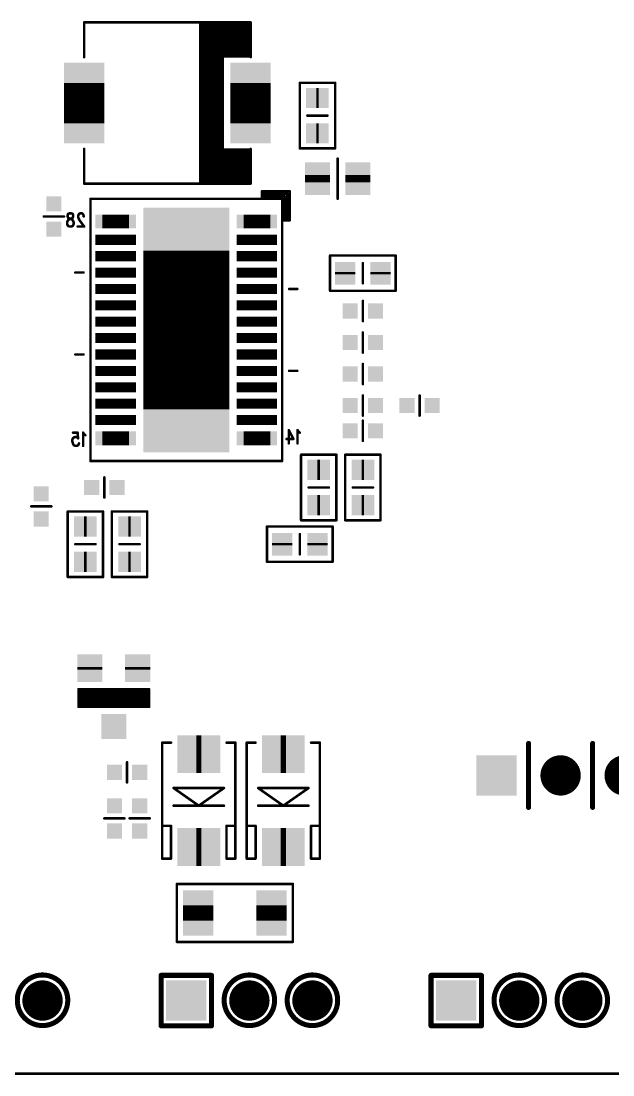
# Model space of a CAD drawing. Extents: x 100 to 205, y 100 to 175.
# Drawn here: x 131.95 to 155.41, y 99.95 to 141.75 of the extents above; entities that cross this region are included whole.
import ezdxf

# ---------------------------------------------------------------- set-up
doc = ezdxf.new("R2010")
doc.units = 0
doc.layers.get('0').update_dxf_attribs({"linetype": 'CONTINUOUS'})
doc.layers.add('MASK-BOTTOM_PHO', color=5, linetype='CONTINUOUS')
doc.layers.add('SILK-BOTTOM_PHO', color=14, linetype='CONTINUOUS')

# ---------------------------------------------------------------- blocks, each defined once
blk = doc.blocks.new('SQUARE_33')
blk.add_solid([(0.499998, 0.499998), (0.499998, -0.499998), (-0.499998, 0.499998), (-0.499998, -0.499998)])
blk = doc.blocks.new('SQUARE_170')
blk.add_solid([(0.799972, 0.799972), (0.799972, -0.799972), (-0.799972, 0.799972), (-0.799972, -0.799972)])
blk = doc.blocks.new('ROUND_171')
at = {"const_width": 0.799972}
blk.add_lwpolyline([(-0.399986, 0, 1), (0.399986, 0, 1)], format="xyb", close=True, dxfattribs=at)
blk = doc.blocks.new('SQUARE_191')
blk.add_solid([(0.299974, 0.299974), (0.299974, -0.299974), (-0.299974, 0.299974), (-0.299974, -0.299974)])
blk = doc.blocks.new('SQUARE_48')
blk.add_solid([(0.599948, 0.599948), (0.599948, -0.599948), (-0.599948, 0.599948), (-0.599948, -0.599948)])
blk = doc.blocks.new('SQUARE_173')
blk.add_solid([(0.200024, 0.200024), (0.200024, -0.200024), (-0.200024, 0.200024), (-0.200024, -0.200024)])
blk = doc.blocks.new('SQUARE_176')
blk.add_solid([(0.750062, 0.750062), (0.750062, -0.750062), (-0.750062, 0.750062), (-0.750062, -0.750062)])
blk = doc.blocks.new('SQUARE_188')
blk.add_solid([(0.40005, 0.40005), (0.40005, -0.40005), (-0.40005, 0.40005), (-0.40005, -0.40005)])
blk = doc.blocks.new('SQUARE_221')
blk.add_solid([(0.274954, 0.274954), (0.274954, -0.274954), (-0.274954, 0.274954), (-0.274954, -0.274954)])
blk = doc.blocks.new('SQUARE_222')
blk.add_solid([(1.700022, 1.700022), (1.700022, -1.700022), (-1.700022, 1.700022), (-1.700022, -1.700022)])
blk = doc.blocks.new('ROUND_1')
at = {"const_width": 0.050038}
blk.add_lwpolyline([(-0.025018, 0, 1), (0.025018, 0, 1)], format="xyb", close=True, dxfattribs=at)
blk = doc.blocks.new('ROUND_6')
at = {"const_width": 0.099948}
blk.add_lwpolyline([(-0.049974, 0, 1), (0.049974, 0, 1)], format="xyb", close=True, dxfattribs=at)

msp = doc.modelspace()

# ---------------------------------------------------------------- linework, layer by layer
at = {"layer": 'MASK-BOTTOM_PHO'}
for points, const_width in [([(134.450074, 139.29995), (134.450074, 137.700004)], 1.599944), ([(141.05001, 139.29995), (141.05001, 137.700004)], 1.599944), ([(143.650208, 138.700002), (143.749776, 138.700002)], 0.8001), ([(143.650208, 137.299954), (143.749776, 137.299954)], 0.8001), ([(143.699992, 135.64997), (143.699992, 135.349996)], 0.999996), ([(145.299938, 135.64997), (145.299938, 135.349996)], 0.999996), ([(138.500104, 126.350014), (138.500104, 132.649976)], 3.400044), ([(135.17499, 133.800088), (136.225026, 133.800088)], 0.549908), ([(140.774928, 133.800088), (141.824964, 133.800088)], 0.549908), ([(135.10006, 133.074918), (136.299956, 133.074918)], 0.400048), ([(140.699998, 133.074918), (141.899894, 133.074918)], 0.400048), ([(135.10006, 132.424932), (136.299956, 132.424932)], 0.400048), ([(140.699998, 132.424932), (141.899894, 132.424932)], 0.400048), ([(144.800066, 131.799838), (144.800066, 131.700016)], 0.8001), ([(146.200114, 131.799838), (146.200114, 131.700016)], 0.8001), ([(135.10006, 131.774946), (136.299956, 131.774946)], 0.400048), ([(140.699998, 131.774946), (141.899894, 131.774946)], 0.400048), ([(135.10006, 131.12496), (136.299956, 131.12496)], 0.400048), ([(140.699998, 131.12496), (141.899894, 131.12496)], 0.400048), ([(135.10006, 130.474974), (136.299956, 130.474974)], 0.400048), ([(140.699998, 130.474974), (141.899894, 130.474974)], 0.400048), ([(135.10006, 129.824988), (136.299956, 129.824988)], 0.400048), ([(140.699998, 129.824988), (141.899894, 129.824988)], 0.400048), ([(135.10006, 129.175002), (136.299956, 129.175002)], 0.400048), ([(140.699998, 129.175002), (141.899894, 129.175002)], 0.400048), ([(135.10006, 128.525016), (136.299956, 128.525016)], 0.400048), ([(140.699998, 128.525016), (141.899894, 128.525016)], 0.400048), ([(135.10006, 127.87503), (136.299956, 127.87503)], 0.400048), ([(140.699998, 127.87503), (141.899894, 127.87503)], 0.400048), ([(135.10006, 127.225044), (136.299956, 127.225044)], 0.400048), ([(140.699998, 127.225044), (141.899894, 127.225044)], 0.400048), ([(135.10006, 126.575058), (136.299956, 126.575058)], 0.400048), ([(140.699998, 126.575058), (141.899894, 126.575058)], 0.400048), ([(135.10006, 125.925072), (136.299956, 125.925072)], 0.400048), ([(140.699998, 125.925072), (141.899894, 125.925072)], 0.400048), ([(135.17499, 125.199902), (136.225026, 125.199902)], 0.549908), ([(140.774928, 125.199902), (141.824964, 125.199902)], 0.549908), ([(143.699992, 123.949968), (143.799814, 123.949968)], 0.8001), ([(145.450052, 123.949968), (145.549874, 123.949968)], 0.8001), ([(143.699992, 122.54992), (143.799814, 122.54992)], 0.8001), ([(145.450052, 122.54992), (145.549874, 122.54992)], 0.8001), ([(134.549896, 121.700036), (134.450074, 121.700036)], 0.8001), ([(136.299956, 121.700036), (136.200134, 121.700036)], 0.8001), ([(142.299944, 121.049796), (142.299944, 120.949974)], 0.8001), ([(143.699992, 121.049796), (143.699992, 120.949974)], 0.8001), ([(134.549896, 120.299988), (134.450074, 120.299988)], 0.8001), ([(136.299956, 120.299988), (136.200134, 120.299988)], 0.8001), ([(134.675118, 116.029994), (134.675118, 116.13007)], 0.999996), ([(136.575038, 116.029994), (136.575038, 116.13007)], 0.999996), ([(139.093956, 112.66932), (138.894058, 112.66932)], 1.500124), ([(142.445994, 112.66932), (142.246096, 112.66932)], 1.500124), ([(139.093956, 108.989114), (138.894058, 108.989114)], 1.500124), ([(142.445994, 108.989114), (142.246096, 108.989114)], 1.500124), ([(138.975084, 106.67492), (138.975084, 106.074972)], 1.199896), ([(141.875002, 106.67492), (141.875002, 106.074972)], 1.199896), ([(203.000102, 100.000054), (102.00005, 100.000054)], 0.100076)]:
    msp.add_lwpolyline(points, dxfattribs=dict(at, const_width=const_width))
at = {"layer": 'SILK-BOTTOM_PHO'}
for points, const_width in [([(141.05001, 141.699996), (134.450074, 141.699996)], 0.100076), ([(134.450074, 141.699996), (134.450074, 140.320014)], 0.100076), ([(141.05001, 140.320014), (141.05001, 141.699996)], 0.100076), ([(139.050014, 135.349996), (139.050014, 141.649958)], 0.100076), ([(139.050014, 141.649958), (140.999972, 141.649958)], 0.100076), ([(139.050014, 141.649704), (140.999972, 141.649704)], 0.100076), ([(139.050014, 141.559788), (140.999972, 141.559788)], 0.100076), ([(139.050014, 141.469618), (140.999972, 141.469618)], 0.100076), ([(139.050014, 141.379702), (140.999972, 141.379702)], 0.100076), ([(139.050014, 141.289786), (140.999972, 141.289786)], 0.100076), ([(140.999972, 141.649958), (140.999972, 140.349986)], 0.100076), ([(139.050014, 141.199616), (140.999972, 141.199616)], 0.100076), ([(139.050014, 141.1097), (140.999972, 141.1097)], 0.100076), ([(139.050014, 141.019784), (140.999972, 141.019784)], 0.100076), ([(139.050014, 140.929614), (140.999972, 140.929614)], 0.100076), ([(139.050014, 140.839698), (140.999972, 140.839698)], 0.100076), ([(139.050014, 140.749782), (140.999972, 140.749782)], 0.100076), ([(139.050014, 140.659612), (140.999972, 140.659612)], 0.100076), ([(139.050014, 140.569696), (140.999972, 140.569696)], 0.100076), ([(139.050014, 140.47978), (140.999972, 140.47978)], 0.100076), ([(139.050014, 140.38961), (140.999972, 140.38961)], 0.100076), ([(139.050014, 140.299694), (139.949936, 140.299694)], 0.100076), ([(139.050014, 140.209778), (139.949936, 140.209778)], 0.100076), ([(139.050014, 140.119608), (139.949936, 140.119608)], 0.100076), ([(139.050014, 140.029692), (139.949936, 140.029692)], 0.100076), ([(140.999972, 140.349986), (139.949936, 140.349986)], 0.100076), ([(139.949936, 140.349986), (139.949936, 136.649968)], 0.100076), ([(139.050014, 139.939776), (139.949936, 139.939776)], 0.100076), ([(139.050014, 139.849606), (139.949936, 139.849606)], 0.100076), ([(139.050014, 139.75969), (139.949936, 139.75969)], 0.100076), ([(139.050014, 139.669774), (139.949936, 139.669774)], 0.100076), ([(139.050014, 139.579604), (139.949936, 139.579604)], 0.100076), ([(139.050014, 139.489688), (139.949936, 139.489688)], 0.100076), ([(139.050014, 139.399772), (139.949936, 139.399772)], 0.100076), ([(139.050014, 139.309602), (139.949936, 139.309602)], 0.100076), ([(139.050014, 139.219686), (139.949936, 139.219686)], 0.100076), ([(142.999968, 138.999976), (142.999968, 139.29995)], 0.100076), ([(142.999968, 139.29995), (144.400016, 139.29995)], 0.100076), ([(144.400016, 139.29995), (144.400016, 136.700006)], 0.100076), ([(139.050014, 139.12977), (139.949936, 139.12977)], 0.100076), ([(139.050014, 139.0396), (139.949936, 139.0396)], 0.100076), ([(139.050014, 138.949684), (139.949936, 138.949684)], 0.100076), ([(139.050014, 138.859768), (139.949936, 138.859768)], 0.100076), ([(139.050014, 138.769598), (139.949936, 138.769598)], 0.100076), ([(142.999968, 136.700006), (142.999968, 138.999976)], 0.100076), ([(139.050014, 138.679682), (139.949936, 138.679682)], 0.100076), ([(139.050014, 138.589766), (139.949936, 138.589766)], 0.100076), ([(139.050014, 138.499596), (139.949936, 138.499596)], 0.100076), ([(139.050014, 138.40968), (139.949936, 138.40968)], 0.100076), ([(139.050014, 138.319764), (139.949936, 138.319764)], 0.100076), ([(139.050014, 138.229594), (139.949936, 138.229594)], 0.100076), ([(139.050014, 138.139678), (139.949936, 138.139678)], 0.100076), ([(139.050014, 138.049762), (139.949936, 138.049762)], 0.100076), ([(139.050014, 137.959592), (139.949936, 137.959592)], 0.100076), ([(144.100042, 137.999978), (143.299942, 137.999978)], 0.100076), ([(139.050014, 137.869676), (139.949936, 137.869676)], 0.100076), ([(139.050014, 137.77976), (139.949936, 137.77976)], 0.100076), ([(139.050014, 137.68959), (139.949936, 137.68959)], 0.100076), ([(139.050014, 137.599674), (139.949936, 137.599674)], 0.100076), ([(139.050014, 137.509758), (139.949936, 137.509758)], 0.100076), ([(139.050014, 137.419588), (139.949936, 137.419588)], 0.100076), ([(139.050014, 137.329672), (139.949936, 137.329672)], 0.100076), ([(139.050014, 137.239756), (139.949936, 137.239756)], 0.100076), ([(139.050014, 137.149586), (139.949936, 137.149586)], 0.100076), ([(139.050014, 137.05967), (139.949936, 137.05967)], 0.100076), ([(134.450074, 136.67994), (134.450074, 135.299958)], 0.100076), ([(139.050014, 136.969754), (139.949936, 136.969754)], 0.100076), ([(139.050014, 136.879584), (139.949936, 136.879584)], 0.100076), ([(139.050014, 136.789668), (139.949936, 136.789668)], 0.100076), ([(139.050014, 136.699752), (139.949936, 136.699752)], 0.100076), ([(139.949936, 136.649968), (140.999972, 136.649968)], 0.100076), ([(140.999972, 136.649968), (140.999972, 135.349996)], 0.100076), ([(141.05001, 135.299958), (141.05001, 136.67994)], 0.100076), ([(144.400016, 136.700006), (142.999968, 136.700006)], 0.100076), ([(139.050014, 136.609582), (140.999972, 136.609582)], 0.100076), ([(139.050014, 136.519666), (140.999972, 136.519666)], 0.100076), ([(139.050014, 136.42975), (140.999972, 136.42975)], 0.100076), ([(139.050014, 136.33958), (140.999972, 136.33958)], 0.100076), ([(139.050014, 136.249664), (140.999972, 136.249664)], 0.100076), ([(144.500092, 134.70001), (144.500092, 136.299956)], 0.100076), ([(139.050014, 136.159748), (140.999972, 136.159748)], 0.100076), ([(139.050014, 136.069578), (140.999972, 136.069578)], 0.100076), ([(139.050014, 135.979662), (140.999972, 135.979662)], 0.100076), ([(139.050014, 135.889746), (140.999972, 135.889746)], 0.100076), ([(139.050014, 135.799576), (140.999972, 135.799576)], 0.100076), ([(139.050014, 135.70966), (140.999972, 135.70966)], 0.100076), ([(139.050014, 135.619744), (140.999972, 135.619744)], 0.100076), ([(139.050014, 135.529574), (140.999972, 135.529574)], 0.100076), ([(139.050014, 135.439658), (140.999972, 135.439658)], 0.100076), ([(134.450074, 135.299958), (141.05001, 135.299958)], 0.100076), ([(140.999972, 135.349996), (139.050014, 135.349996)], 0.100076), ([(142.599918, 134.999984), (141.500098, 134.999984)], 0.100076), ([(141.500098, 134.999984), (141.500098, 134.750048)], 0.100076), ([(142.599918, 133.850126), (142.599918, 134.999984)], 0.100076), ([(142.299944, 134.70001), (134.70001, 134.70001)], 0.100076), ([(134.70001, 134.70001), (134.70001, 124.29998)], 0.100076), ([(141.500098, 134.70001), (141.500098, 134.899908)], 0.100076), ([(141.500098, 134.899908), (142.500096, 134.899908)], 0.100076), ([(142.40002, 134.800086), (141.500098, 134.800086)], 0.100076), ([(141.500098, 134.800086), (141.500098, 134.70001)], 0.100076), ([(142.299944, 124.29998), (142.299944, 134.70001)], 0.100076), ([(142.40002, 133.850126), (142.40002, 134.800086)], 0.100076), ([(142.500096, 134.899908), (142.500096, 133.850126)], 0.100076), ([(133.649974, 133.999986), (132.850128, 133.999986)], 0.100076), ([(133.795516, 133.82498), (133.777228, 133.774942)], 0.100076), ([(133.777228, 133.774942), (133.777228, 133.700012)], 0.100076), ([(133.795516, 134.050024), (133.81355, 134.100062)], 0.100076), ([(133.795516, 133.999986), (133.795516, 134.050024)], 0.100076), ([(133.81355, 133.949948), (133.795516, 133.999986)], 0.100076), ([(133.831838, 133.875018), (133.795516, 133.82498)], 0.100076), ([(133.81355, 134.100062), (133.86816, 134.124954)], 0.100076), ([(133.850126, 133.925056), (133.81355, 133.949948)], 0.100076), ([(133.886448, 133.89991), (133.831838, 133.875018)], 0.100076), ([(133.92277, 133.89991), (133.850126, 133.925056)], 0.100076), ([(133.86816, 134.124954), (133.940804, 134.124954)], 0.100076), ([(133.959092, 133.925056), (133.886448, 133.89991)], 0.100076), ([(133.97738, 133.875018), (133.92277, 133.89991)], 0.100076), ([(133.940804, 134.124954), (133.995414, 134.100062)], 0.100076), ([(133.995414, 133.949948), (133.959092, 133.925056)], 0.100076), ([(134.013702, 133.82498), (133.97738, 133.875018)], 0.100076), ([(133.995414, 134.100062), (134.013702, 134.050024)], 0.100076), ([(134.013702, 133.999986), (133.995414, 133.949948)], 0.100076), ([(134.013702, 134.050024), (134.013702, 133.999986)], 0.100076), ([(134.031736, 133.774942), (134.013702, 133.82498)], 0.100076), ([(134.031736, 133.700012), (134.031736, 133.774942)], 0.100076), ([(134.231888, 134.074916), (134.2136, 134.024878)], 0.100076), ([(134.2136, 134.024878), (134.2136, 133.975094)], 0.100076), ([(134.2136, 133.975094), (134.231888, 133.925056)], 0.100076), ([(134.249922, 134.100062), (134.231888, 134.074916)], 0.100076), ([(134.231888, 133.925056), (134.26821, 133.850126)], 0.100076), ([(134.286244, 134.124954), (134.249922, 134.100062)], 0.100076), ([(134.26821, 133.850126), (134.450074, 133.599936)], 0.100076), ([(134.359142, 134.124954), (134.286244, 134.124954)], 0.100076), ([(134.395464, 134.100062), (134.359142, 134.124954)], 0.100076), ([(134.413752, 134.074916), (134.395464, 134.100062)], 0.100076), ([(134.431786, 134.024878), (134.413752, 134.074916)], 0.100076), ([(134.431786, 133.999986), (134.431786, 134.024878)], 0.100076), ([(142.299944, 133.850126), (142.40002, 133.850126)], 0.100076), ([(142.500096, 133.850126), (142.349982, 133.850126)], 0.100076), ([(142.349982, 133.850126), (142.599918, 133.850126)], 0.100076), ([(133.777228, 133.700012), (133.795516, 133.649974)], 0.100076), ([(133.795516, 133.649974), (133.81355, 133.625082)], 0.100076), ([(133.81355, 133.625082), (133.86816, 133.599936)], 0.100076), ([(133.86816, 133.599936), (133.940804, 133.599936)], 0.100076), ([(133.940804, 133.599936), (133.995414, 133.625082)], 0.100076), ([(133.995414, 133.625082), (134.013702, 133.649974)], 0.100076), ([(134.013702, 133.649974), (134.031736, 133.700012)], 0.100076), ([(134.450074, 133.599936), (134.195566, 133.599936)], 0.100076), ([(144.200118, 131.05003), (144.200118, 132.450078)], 0.100076), ([(144.200118, 132.450078), (146.500088, 132.450078)], 0.100076), ([(145.50009, 131.350004), (145.50009, 132.150104)], 0.100076), ([(146.500088, 132.450078), (146.800062, 132.450078)], 0.100076), ([(146.800062, 132.450078), (146.800062, 131.05003)], 0.100076), ([(134.100062, 131.774946), (134.424928, 131.774946)], 0.100076), ([(142.575026, 131.12496), (142.899892, 131.12496)], 0.100076), ([(146.800062, 131.05003), (144.200118, 131.05003)], 0.100076), ([(145.50009, 130.64998), (145.50009, 129.84988)], 0.100076), ([(145.50009, 128.599946), (145.50009, 129.400046)], 0.100076), ([(134.100062, 128.525016), (134.424928, 128.525016)], 0.100076), ([(142.575026, 127.87503), (142.899892, 127.87503)], 0.100076), ([(145.50009, 128.150112), (145.50009, 127.350012)], 0.100076), ([(145.50009, 126.899924), (145.50009, 126.100078)], 0.100076), ([(147.750022, 126.899924), (147.750022, 126.100078)], 0.100076), ([(145.50009, 125.899926), (145.50009, 125.10008)], 0.100076), ([(134.00913, 125.424946), (134.190994, 125.424946)], 0.100076), ([(134.190994, 125.424946), (134.209028, 125.199902)], 0.100076), ([(134.463536, 125.350016), (134.40918, 125.424946)], 0.100076), ([(134.40918, 125.424946), (134.40918, 124.899928)], 0.100076), ([(134.500112, 125.325124), (134.463536, 125.350016)], 0.100076), ([(142.563596, 125.525022), (142.74546, 125.17501)], 0.100076), ([(142.563596, 125.525022), (142.563596, 125.000004)], 0.100076), ([(142.963646, 125.450092), (142.909036, 125.525022)], 0.100076), ([(142.909036, 125.525022), (142.909036, 125.000004)], 0.100076), ([(142.999968, 125.424946), (142.963646, 125.450092)], 0.100076), ([(133.990842, 125.17501), (133.972808, 125.10008)], 0.100076), ([(133.972808, 125.10008), (133.990842, 125.050042)], 0.100076), ([(134.027164, 125.225048), (133.990842, 125.17501)], 0.100076), ([(133.990842, 125.050042), (134.00913, 124.975112)], 0.100076), ([(134.00913, 124.975112), (134.045452, 124.925074)], 0.100076), ([(134.081774, 125.24994), (134.027164, 125.225048)], 0.100076), ([(134.136384, 125.24994), (134.081774, 125.24994)], 0.100076), ([(134.190994, 125.225048), (134.136384, 125.24994)], 0.100076), ([(134.209028, 125.199902), (134.190994, 125.225048)], 0.100076), ([(134.209028, 124.925074), (134.227316, 124.949966)], 0.100076), ([(134.227316, 124.949966), (134.24535, 125.000004)], 0.100076), ([(142.74546, 125.17501), (142.472664, 125.17501)], 0.100076), ([(134.045452, 124.925074), (134.100062, 124.899928)], 0.100076), ([(134.100062, 124.899928), (134.154672, 124.899928)], 0.100076), ([(134.154672, 124.899928), (134.209028, 124.925074)], 0.100076), ([(143.050006, 124.249942), (143.050006, 124.549916)], 0.100076), ([(143.050006, 124.549916), (144.450054, 124.549916)], 0.100076), ([(144.450054, 124.549916), (144.450054, 121.949972)], 0.100076), ([(144.800066, 124.249942), (144.800066, 124.549916)], 0.100076), ([(144.800066, 124.549916), (146.200114, 124.549916)], 0.100076), ([(146.200114, 124.549916), (146.200114, 121.949972)], 0.100076), ([(134.70001, 124.29998), (142.299944, 124.29998)], 0.100076), ([(143.050006, 121.949972), (143.050006, 124.249942)], 0.100076), ([(144.800066, 121.949972), (144.800066, 124.249942)], 0.100076), ([(135.24992, 122.849894), (135.24992, 123.649994)], 0.100076), ([(144.15008, 123.249944), (143.34998, 123.249944)], 0.100076), ([(145.899886, 123.249944), (145.10004, 123.249944)], 0.100076), ([(133.150102, 122.499882), (132.350002, 122.499882)], 0.100076), ([(133.800088, 119.70004), (133.800088, 122.299984)], 0.100076), ([(133.800088, 122.299984), (135.199882, 122.299984)], 0.100076), ([(135.199882, 122.299984), (135.199882, 120.000014)], 0.100076), ([(135.549894, 119.70004), (135.549894, 122.299984)], 0.100076), ([(135.549894, 122.299984), (136.949942, 122.299984)], 0.100076), ([(136.949942, 122.299984), (136.949942, 120.000014)], 0.100076), ([(141.699996, 120.299988), (141.699996, 121.700036)], 0.100076), ([(141.699996, 121.700036), (143.999966, 121.700036)], 0.100076), ([(144.450054, 121.949972), (143.050006, 121.949972)], 0.100076), ([(143.999966, 121.700036), (144.29994, 121.700036)], 0.100076), ([(144.29994, 121.700036), (144.29994, 120.299988)], 0.100076), ([(146.200114, 121.949972), (144.800066, 121.949972)], 0.100076), ([(142.999968, 120.599962), (142.999968, 121.400062)], 0.100076), ([(134.100062, 121.000012), (134.899908, 121.000012)], 0.100076), ([(135.850122, 121.000012), (136.649968, 121.000012)], 0.100076), ([(135.199882, 120.000014), (135.199882, 119.70004)], 0.100076), ([(136.949942, 120.000014), (136.949942, 119.70004)], 0.100076), ([(144.29994, 120.299988), (141.699996, 120.299988)], 0.100076), ([(135.199882, 119.70004), (133.800088, 119.70004)], 0.100076), ([(136.949942, 119.70004), (135.549894, 119.70004)], 0.100076), ([(137.025126, 115.24996), (134.22503, 115.24996)], 0.100076), ([(134.22503, 115.24996), (134.22503, 114.549936)], 0.100076), ([(134.22503, 115.179602), (137.025126, 115.179602)], 0.100076), ([(134.22503, 115.089686), (137.025126, 115.089686)], 0.100076), ([(134.22503, 114.99977), (137.025126, 114.99977)], 0.100076), ([(134.22503, 114.9096), (137.025126, 114.9096)], 0.100076), ([(137.025126, 114.549936), (137.025126, 115.24996)], 0.100076), ([(134.22503, 114.819684), (137.025126, 114.819684)], 0.100076), ([(134.22503, 114.729768), (137.025126, 114.729768)], 0.100076), ([(134.22503, 114.639598), (137.025126, 114.639598)], 0.100076), ([(134.22503, 114.549936), (137.025126, 114.549936)], 0.100076), ([(137.544048, 108.52912), (137.544048, 113.129314)], 0.100076), ([(137.544048, 113.129314), (137.89406, 113.129314)], 0.100076), ([(140.443966, 113.129314), (140.093954, 113.129314)], 0.100076), ([(140.443966, 108.52912), (140.443966, 113.129314)], 0.100076), ([(140.896086, 108.52912), (140.896086, 113.129314)], 0.100076), ([(140.896086, 113.129314), (141.246098, 113.129314)], 0.100076), ([(143.796004, 113.129314), (143.445992, 113.129314)], 0.100076), ([(143.796004, 108.52912), (143.796004, 113.129314)], 0.100076), ([(152.068784, 113.09985), (152.068784, 110.55985)], 0.199898), ([(154.608784, 113.09985), (154.608784, 110.55985)], 0.199898), ([(136.150096, 111.549942), (136.150096, 112.350042)], 0.100076), ([(138.99388, 110.629192), (137.993882, 111.329216)], 0.100076), ([(137.993882, 111.329216), (139.993878, 111.329216)], 0.100076), ([(139.993878, 111.329216), (138.99388, 110.629192)], 0.100076), ([(142.345918, 110.629192), (141.34592, 111.329216)], 0.100076), ([(141.34592, 111.329216), (143.345916, 111.329216)], 0.100076), ([(143.345916, 111.329216), (142.345918, 110.629192)], 0.100076), ([(137.993882, 110.629192), (139.993878, 110.629192)], 0.100076), ([(141.34592, 110.629192), (143.345916, 110.629192)], 0.100076), ([(135.24992, 110.125002), (136.05002, 110.125002)], 0.100076), ([(136.249918, 110.125002), (137.050018, 110.125002)], 0.100076), ([(137.544048, 109.829092), (137.89406, 109.829092)], 0.100076), ([(137.89406, 109.829092), (137.89406, 108.52912)], 0.100076), ([(140.093954, 108.52912), (140.093954, 109.829092)], 0.100076), ([(140.093954, 109.829092), (140.443966, 109.829092)], 0.100076), ([(140.896086, 109.829092), (141.246098, 109.829092)], 0.100076), ([(141.246098, 109.829092), (141.246098, 108.52912)], 0.100076), ([(143.445992, 108.52912), (143.445992, 109.829092)], 0.100076), ([(143.445992, 109.829092), (143.796004, 109.829092)], 0.100076), ([(137.89406, 108.52912), (137.544048, 108.52912)], 0.100076), ([(140.093954, 108.52912), (140.443966, 108.52912)], 0.100076), ([(141.246098, 108.52912), (140.896086, 108.52912)], 0.100076), ([(143.445992, 108.52912), (143.796004, 108.52912)], 0.100076), ([(138.124946, 107.525058), (140.424916, 107.525058)], 0.100076), ([(138.124946, 105.225088), (138.124946, 107.525058)], 0.100076), ([(140.424916, 107.525058), (142.724886, 107.525058)], 0.100076), ([(142.724886, 107.525058), (142.724886, 105.225088)], 0.100076), ([(142.724886, 105.225088), (138.124946, 105.225088)], 0.100076), ([(137.500106, 103.000048), (137.500106, 103.89997)], 0.199898), ([(137.500106, 103.89997), (139.500102, 103.89997)], 0.199898), ([(139.500102, 103.89997), (139.500102, 101.899974)], 0.199898), ([(148.20011, 103.000048), (148.20011, 103.89997)], 0.199898), ([(148.20011, 103.89997), (150.200106, 103.89997)], 0.199898), ([(150.200106, 103.89997), (150.200106, 101.899974)], 0.199898), ([(137.500106, 101.899974), (137.500106, 103.249984)], 0.199898), ([(148.20011, 101.899974), (148.20011, 103.249984)], 0.199898), ([(139.500102, 101.899974), (137.500106, 101.899974)], 0.199898), ([(150.200106, 101.899974), (148.20011, 101.899974)], 0.199898), ([(203.000102, 100.000054), (102.00005, 100.000054)], 0.100076)]:
    msp.add_lwpolyline(points, dxfattribs=dict(at, const_width=const_width))
at = {"layer": 'SILK-BOTTOM_PHO', "const_width": 0.199898}
for points in [[(133.800088, 102.899972, 1.0140676), (131.800092, 102.899972)], [(141.99997, 102.899972, 1.0140676), (139.999974, 102.899972)], [(144.500092, 102.899972, 1.0140676), (142.500096, 102.899972)], [(152.699974, 102.899972, 1.0140676), (150.699978, 102.899972)], [(155.200096, 102.899972, 1.0140676), (153.2001, 102.899972)], [(131.800092, 102.899972, 0.9931655), (133.800088, 102.899972)], [(139.999974, 102.899972, 0.9931655), (141.99997, 102.899972)], [(142.500096, 102.899972, 0.9931655), (144.500092, 102.899972)], [(150.699978, 102.899972, 0.9931655), (152.699974, 102.899972)], [(153.2001, 102.899972, 0.9931655), (155.200096, 102.899972)]]:
    msp.add_lwpolyline(points, format="xyb", dxfattribs=at)

# ---------------------------------------------------------------- block references
at = {"layer": 'MASK-BOTTOM_PHO'}
for name, p in [('SQUARE_170', (134.450074, 139.29995)), ('SQUARE_170', (141.05001, 139.29995)), ('SQUARE_188', (143.650208, 138.700002)), ('SQUARE_188', (143.749776, 138.700002)), ('SQUARE_170', (134.450074, 137.700004)), ('SQUARE_170', (141.05001, 137.700004)), ('SQUARE_188', (143.650208, 137.299954)), ('SQUARE_188', (143.749776, 137.299954)), ('SQUARE_33', (143.699992, 135.64997)), ('SQUARE_33', (145.299938, 135.64997)), ('SQUARE_33', (143.699992, 135.349996)), ('SQUARE_33', (145.299938, 135.349996)), ('SQUARE_191', (133.249924, 134.500112)), ('SQUARE_222', (138.500104, 132.649976)), ('SQUARE_191', (133.249924, 133.500114)), ('SQUARE_221', (135.17499, 133.800088)), ('SQUARE_221', (136.225026, 133.800088)), ('SQUARE_221', (140.774928, 133.800088)), ('SQUARE_221', (141.824964, 133.800088)), ('SQUARE_173', (135.10006, 133.074918)), ('SQUARE_173', (136.299956, 133.074918)), ('SQUARE_173', (140.699998, 133.074918)), ('SQUARE_173', (141.899894, 133.074918)), ('SQUARE_173', (135.10006, 132.424932)), ('SQUARE_173', (136.299956, 132.424932)), ('SQUARE_173', (140.699998, 132.424932)), ('SQUARE_173', (141.899894, 132.424932)), ('SQUARE_188', (144.800066, 131.799838)), ('SQUARE_188', (144.800066, 131.700016)), ('SQUARE_188', (146.200114, 131.799838)), ('SQUARE_188', (146.200114, 131.700016)), ('SQUARE_173', (135.10006, 131.774946)), ('SQUARE_173', (136.299956, 131.774946)), ('SQUARE_173', (140.699998, 131.774946)), ('SQUARE_173', (141.899894, 131.774946)), ('SQUARE_173', (135.10006, 131.12496)), ('SQUARE_173', (136.299956, 131.12496)), ('SQUARE_173', (140.699998, 131.12496)), ('SQUARE_173', (141.899894, 131.12496)), ('SQUARE_173', (135.10006, 130.474974)), ('SQUARE_173', (136.299956, 130.474974)), ('SQUARE_173', (140.699998, 130.474974)), ('SQUARE_173', (141.899894, 130.474974)), ('SQUARE_191', (144.999964, 130.24993)), ('SQUARE_191', (145.999962, 130.24993)), ('SQUARE_173', (135.10006, 129.824988)), ('SQUARE_173', (136.299956, 129.824988)), ('SQUARE_173', (140.699998, 129.824988)), ('SQUARE_173', (141.899894, 129.824988)), ('SQUARE_173', (135.10006, 129.175002)), ('SQUARE_173', (136.299956, 129.175002)), ('SQUARE_173', (140.699998, 129.175002)), ('SQUARE_173', (141.899894, 129.175002)), ('SQUARE_191', (144.999964, 128.999996)), ('SQUARE_191', (145.999962, 128.999996)), ('SQUARE_173', (135.10006, 128.525016)), ('SQUARE_173', (136.299956, 128.525016)), ('SQUARE_173', (140.699998, 128.525016)), ('SQUARE_173', (141.899894, 128.525016)), ('SQUARE_173', (135.10006, 127.87503)), ('SQUARE_173', (136.299956, 127.87503)), ('SQUARE_222', (138.500104, 126.350014)), ('SQUARE_173', (140.699998, 127.87503)), ('SQUARE_173', (141.899894, 127.87503)), ('SQUARE_191', (144.999964, 127.750062)), ('SQUARE_191', (145.999962, 127.750062)), ('SQUARE_173', (135.10006, 127.225044)), ('SQUARE_173', (136.299956, 127.225044)), ('SQUARE_173', (140.699998, 127.225044)), ('SQUARE_173', (141.899894, 127.225044)), ('SQUARE_173', (135.10006, 126.575058)), ('SQUARE_173', (136.299956, 126.575058)), ('SQUARE_173', (140.699998, 126.575058)), ('SQUARE_173', (141.899894, 126.575058)), ('SQUARE_191', (144.999964, 126.499874)), ('SQUARE_191', (145.999962, 126.499874)), ('SQUARE_191', (147.249896, 126.499874)), ('SQUARE_191', (148.249894, 126.499874)), ('SQUARE_173', (135.10006, 125.925072)), ('SQUARE_173', (136.299956, 125.925072)), ('SQUARE_173', (140.699998, 125.925072)), ('SQUARE_173', (141.899894, 125.925072)), ('SQUARE_221', (135.17499, 125.199902)), ('SQUARE_221', (136.225026, 125.199902)), ('SQUARE_221', (140.774928, 125.199902)), ('SQUARE_221', (141.824964, 125.199902)), ('SQUARE_191', (144.999964, 125.499876)), ('SQUARE_191', (145.999962, 125.499876)), ('SQUARE_188', (143.699992, 123.949968)), ('SQUARE_188', (143.799814, 123.949968)), ('SQUARE_188', (145.450052, 123.949968)), ('SQUARE_188', (145.549874, 123.949968)), ('SQUARE_191', (134.750048, 123.249944)), ('SQUARE_191', (135.750046, 123.249944)), ('SQUARE_191', (132.750052, 123.000008)), ('SQUARE_188', (143.699992, 122.54992)), ('SQUARE_188', (143.799814, 122.54992)), ('SQUARE_188', (145.450052, 122.54992)), ('SQUARE_188', (145.549874, 122.54992)), ('SQUARE_191', (132.750052, 122.00001)), ('SQUARE_188', (134.450074, 121.700036)), ('SQUARE_188', (134.549896, 121.700036)), ('SQUARE_188', (136.200134, 121.700036)), ('SQUARE_188', (136.299956, 121.700036)), ('SQUARE_188', (142.299944, 121.049796)), ('SQUARE_188', (142.299944, 120.949974)), ('SQUARE_188', (143.699992, 121.049796)), ('SQUARE_188', (143.699992, 120.949974)), ('SQUARE_188', (134.450074, 120.299988)), ('SQUARE_188', (134.549896, 120.299988)), ('SQUARE_188', (136.200134, 120.299988)), ('SQUARE_188', (136.299956, 120.299988)), ('SQUARE_33', (134.675118, 116.13007)), ('SQUARE_33', (136.575038, 116.13007)), ('SQUARE_33', (134.675118, 116.029994)), ('SQUARE_33', (136.575038, 116.029994)), ('SQUARE_33', (135.625078, 113.769902)), ('SQUARE_176', (138.894058, 112.66932)), ('SQUARE_176', (139.093956, 112.66932)), ('SQUARE_176', (142.246096, 112.66932)), ('SQUARE_176', (142.445994, 112.66932)), ('SQUARE_170', (150.798784, 111.82985)), ('ROUND_171', (153.338784, 111.82985)), ('ROUND_171', (155.878784, 111.82985)), ('SQUARE_191', (135.64997, 111.949992)), ('SQUARE_191', (136.649968, 111.949992)), ('SQUARE_191', (135.64997, 110.624874)), ('SQUARE_191', (136.649968, 110.624874)), ('SQUARE_191', (135.64997, 109.624876)), ('SQUARE_191', (136.649968, 109.624876)), ('SQUARE_176', (138.894058, 108.989114)), ('SQUARE_176', (139.093956, 108.989114)), ('SQUARE_176', (142.246096, 108.989114)), ('SQUARE_176', (142.445994, 108.989114)), ('SQUARE_48', (138.975084, 106.67492)), ('SQUARE_48', (141.875002, 106.67492)), ('SQUARE_48', (138.975084, 106.074972)), ('SQUARE_48', (141.875002, 106.074972)), ('ROUND_171', (132.80009, 102.899972)), ('SQUARE_170', (138.500104, 102.899972)), ('ROUND_171', (140.999972, 102.899972)), ('ROUND_171', (143.500094, 102.899972)), ('SQUARE_170', (149.200108, 102.899972)), ('ROUND_171', (151.699976, 102.899972)), ('ROUND_171', (154.200098, 102.899972))]:
    msp.add_blockref(name, p, dxfattribs=at)
at = {"layer": 'SILK-BOTTOM_PHO'}
for name, p in [('ROUND_1', (134.450074, 141.699996)), ('ROUND_1', (141.05001, 141.699996)), ('ROUND_1', (139.050014, 141.649958)), ('ROUND_1', (139.050014, 141.649704)), ('ROUND_1', (139.050014, 141.559788)), ('ROUND_1', (139.050014, 141.469618)), ('ROUND_1', (139.050014, 141.379702)), ('ROUND_1', (139.050014, 141.289786)), ('ROUND_1', (140.999972, 141.649958)), ('ROUND_1', (140.999972, 141.649704)), ('ROUND_1', (140.999972, 141.559788)), ('ROUND_1', (140.999972, 141.469618)), ('ROUND_1', (140.999972, 141.379702)), ('ROUND_1', (140.999972, 141.289786)), ('ROUND_1', (139.050014, 141.199616)), ('ROUND_1', (139.050014, 141.1097)), ('ROUND_1', (139.050014, 141.019784)), ('ROUND_1', (139.050014, 140.929614)), ('ROUND_1', (139.050014, 140.839698)), ('ROUND_1', (140.999972, 141.199616)), ('ROUND_1', (140.999972, 141.1097)), ('ROUND_1', (140.999972, 141.019784)), ('ROUND_1', (140.999972, 140.929614)), ('ROUND_1', (140.999972, 140.839698)), ('ROUND_1', (139.050014, 140.749782)), ('ROUND_1', (139.050014, 140.659612)), ('ROUND_1', (139.050014, 140.569696)), ('ROUND_1', (139.050014, 140.47978)), ('ROUND_1', (140.999972, 140.749782)), ('ROUND_1', (140.999972, 140.659612)), ('ROUND_1', (140.999972, 140.569696)), ('ROUND_1', (140.999972, 140.47978)), ('ROUND_1', (134.450074, 140.320014)), ('ROUND_1', (139.050014, 140.38961)), ('ROUND_1', (139.050014, 140.299694)), ('ROUND_1', (139.050014, 140.209778)), ('ROUND_1', (139.050014, 140.119608)), ('ROUND_1', (139.050014, 140.029692)), ('ROUND_1', (139.949936, 140.349986)), ('ROUND_1', (139.949936, 140.299694)), ('ROUND_1', (139.949936, 140.209778)), ('ROUND_1', (139.949936, 140.119608)), ('ROUND_1', (139.949936, 140.029692)), ('ROUND_1', (140.999972, 140.38961)), ('ROUND_1', (140.999972, 140.349986)), ('ROUND_1', (141.05001, 140.320014)), ('ROUND_1', (139.050014, 139.939776)), ('ROUND_1', (139.050014, 139.849606)), ('ROUND_1', (139.050014, 139.75969)), ('ROUND_1', (139.050014, 139.669774)), ('ROUND_1', (139.050014, 139.579604)), ('ROUND_1', (139.949936, 139.939776)), ('ROUND_1', (139.949936, 139.849606)), ('ROUND_1', (139.949936, 139.75969)), ('ROUND_1', (139.949936, 139.669774)), ('ROUND_1', (139.949936, 139.579604)), ('ROUND_1', (139.050014, 139.489688)), ('ROUND_1', (139.050014, 139.399772)), ('ROUND_1', (139.050014, 139.309602)), ('ROUND_1', (139.050014, 139.219686)), ('ROUND_1', (139.949936, 139.489688)), ('ROUND_1', (139.949936, 139.399772)), ('ROUND_1', (139.949936, 139.309602)), ('ROUND_1', (139.949936, 139.219686)), ('ROUND_1', (142.999968, 139.29995)), ('ROUND_1', (144.400016, 139.29995)), ('ROUND_1', (139.050014, 139.12977)), ('ROUND_1', (139.050014, 139.0396)), ('ROUND_1', (139.050014, 138.949684)), ('ROUND_1', (139.050014, 138.859768)), ('ROUND_1', (139.050014, 138.769598)), ('ROUND_1', (139.949936, 139.12977)), ('ROUND_1', (139.949936, 139.0396)), ('ROUND_1', (139.949936, 138.949684)), ('ROUND_1', (139.949936, 138.859768)), ('ROUND_1', (139.949936, 138.769598)), ('ROUND_1', (142.999968, 138.999976)), ('ROUND_1', (142.999968, 138.999976)), ('ROUND_1', (139.050014, 138.679682)), ('ROUND_1', (139.050014, 138.589766)), ('ROUND_1', (139.050014, 138.499596)), ('ROUND_1', (139.050014, 138.40968)), ('ROUND_1', (139.050014, 138.319764)), ('ROUND_1', (139.949936, 138.679682)), ('ROUND_1', (139.949936, 138.589766)), ('ROUND_1', (139.949936, 138.499596)), ('ROUND_1', (139.949936, 138.40968)), ('ROUND_1', (139.949936, 138.319764)), ('ROUND_1', (139.050014, 138.229594)), ('ROUND_1', (139.050014, 138.139678)), ('ROUND_1', (139.050014, 138.049762)), ('ROUND_1', (139.050014, 137.959592)), ('ROUND_1', (139.949936, 138.229594)), ('ROUND_1', (139.949936, 138.139678)), ('ROUND_1', (139.949936, 138.049762)), ('ROUND_1', (139.949936, 137.959592)), ('ROUND_1', (143.299942, 137.999978)), ('ROUND_1', (144.100042, 137.999978)), ('ROUND_1', (139.050014, 137.869676)), ('ROUND_1', (139.050014, 137.77976)), ('ROUND_1', (139.050014, 137.68959)), ('ROUND_1', (139.050014, 137.599674)), ('ROUND_1', (139.050014, 137.509758)), ('ROUND_1', (139.949936, 137.869676)), ('ROUND_1', (139.949936, 137.77976)), ('ROUND_1', (139.949936, 137.68959)), ('ROUND_1', (139.949936, 137.599674)), ('ROUND_1', (139.949936, 137.509758)), ('ROUND_1', (139.050014, 137.419588)), ('ROUND_1', (139.050014, 137.329672)), ('ROUND_1', (139.050014, 137.239756)), ('ROUND_1', (139.050014, 137.149586)), ('ROUND_1', (139.050014, 137.05967)), ('ROUND_1', (139.949936, 137.419588)), ('ROUND_1', (139.949936, 137.329672)), ('ROUND_1', (139.949936, 137.239756)), ('ROUND_1', (139.949936, 137.149586)), ('ROUND_1', (139.949936, 137.05967)), ('ROUND_1', (134.450074, 136.67994)), ('ROUND_1', (139.050014, 136.969754)), ('ROUND_1', (139.050014, 136.879584)), ('ROUND_1', (139.050014, 136.789668)), ('ROUND_1', (139.050014, 136.699752)), ('ROUND_1', (139.949936, 136.969754)), ('ROUND_1', (139.949936, 136.879584)), ('ROUND_1', (139.949936, 136.789668)), ('ROUND_1', (139.949936, 136.699752)), ('ROUND_1', (139.949936, 136.649968)), ('ROUND_1', (140.999972, 136.649968)), ('ROUND_1', (140.999972, 136.649968)), ('ROUND_1', (141.05001, 136.67994)), ('ROUND_1', (142.999968, 136.700006)), ('ROUND_1', (144.400016, 136.700006)), ('ROUND_1', (139.050014, 136.609582)), ('ROUND_1', (139.050014, 136.519666)), ('ROUND_1', (139.050014, 136.42975)), ('ROUND_1', (139.050014, 136.33958)), ('ROUND_1', (139.050014, 136.249664)), ('ROUND_1', (140.999972, 136.609582)), ('ROUND_1', (140.999972, 136.519666)), ('ROUND_1', (140.999972, 136.42975)), ('ROUND_1', (140.999972, 136.33958)), ('ROUND_1', (140.999972, 136.249664)), ('ROUND_1', (144.500092, 136.299956)), ('ROUND_1', (139.050014, 136.159748)), ('ROUND_1', (139.050014, 136.069578)), ('ROUND_1', (139.050014, 135.979662)), ('ROUND_1', (139.050014, 135.889746)), ('ROUND_1', (140.999972, 136.159748)), ('ROUND_1', (140.999972, 136.069578)), ('ROUND_1', (140.999972, 135.979662)), ('ROUND_1', (140.999972, 135.889746)), ('ROUND_1', (139.050014, 135.799576)), ('ROUND_1', (139.050014, 135.70966)), ('ROUND_1', (139.050014, 135.619744)), ('ROUND_1', (139.050014, 135.529574)), ('ROUND_1', (139.050014, 135.439658)), ('ROUND_1', (140.999972, 135.799576)), ('ROUND_1', (140.999972, 135.70966)), ('ROUND_1', (140.999972, 135.619744)), ('ROUND_1', (140.999972, 135.529574)), ('ROUND_1', (140.999972, 135.439658)), ('ROUND_1', (134.450074, 135.299958)), ('ROUND_1', (139.050014, 135.349996)), ('ROUND_1', (140.999972, 135.349996)), ('ROUND_1', (141.05001, 135.299958)), ('ROUND_1', (141.500098, 134.999984)), ('ROUND_1', (142.599918, 134.999984)), ('ROUND_1', (134.70001, 134.70001)), ('ROUND_1', (141.500098, 134.899908)), ('ROUND_1', (141.500098, 134.800086)), ('ROUND_1', (141.500098, 134.750048)), ('ROUND_1', (141.500098, 134.70001)), ('ROUND_1', (142.299944, 134.70001)), ('ROUND_1', (142.40002, 134.800086)), ('ROUND_1', (142.500096, 134.899908)), ('ROUND_1', (144.500092, 134.70001)), ('ROUND_1', (132.850128, 133.999986)), ('ROUND_1', (133.649974, 133.999986)), ('ROUND_1', (133.777228, 133.774942)), ('ROUND_1', (133.795516, 134.050024)), ('ROUND_1', (133.795516, 133.999986)), ('ROUND_1', (133.795516, 133.82498)), ('ROUND_1', (133.81355, 134.100062)), ('ROUND_1', (133.81355, 133.949948)), ('ROUND_1', (133.831838, 133.875018)), ('ROUND_1', (133.850126, 133.925056)), ('ROUND_1', (133.86816, 134.124954)), ('ROUND_1', (133.886448, 133.89991)), ('ROUND_1', (133.92277, 133.89991)), ('ROUND_1', (133.940804, 134.124954)), ('ROUND_1', (133.940804, 134.124954)), ('ROUND_1', (133.959092, 133.925056)), ('ROUND_1', (133.97738, 133.875018)), ('ROUND_1', (133.995414, 134.100062)), ('ROUND_1', (133.995414, 133.949948)), ('ROUND_1', (134.013702, 134.050024)), ('ROUND_1', (134.013702, 133.999986)), ('ROUND_1', (134.013702, 133.82498)), ('ROUND_1', (134.031736, 133.774942)), ('ROUND_1', (134.2136, 134.024878)), ('ROUND_1', (134.2136, 133.975094)), ('ROUND_1', (134.231888, 134.074916)), ('ROUND_1', (134.231888, 133.925056)), ('ROUND_1', (134.249922, 134.100062)), ('ROUND_1', (134.26821, 133.850126)), ('ROUND_1', (134.286244, 134.124954)), ('ROUND_1', (134.359142, 134.124954)), ('ROUND_1', (134.395464, 134.100062)), ('ROUND_1', (134.413752, 134.074916)), ('ROUND_1', (134.431786, 134.024878)), ('ROUND_1', (134.431786, 133.999986)), ('ROUND_1', (142.299944, 133.850126)), ('ROUND_1', (142.349982, 133.850126)), ('ROUND_1', (142.40002, 133.850126)), ('ROUND_1', (142.500096, 133.850126)), ('ROUND_1', (142.599918, 133.850126)), ('ROUND_1', (133.777228, 133.700012)), ('ROUND_1', (133.795516, 133.649974)), ('ROUND_1', (133.81355, 133.625082)), ('ROUND_1', (133.86816, 133.599936)), ('ROUND_1', (133.940804, 133.599936)), ('ROUND_1', (133.995414, 133.625082)), ('ROUND_1', (134.013702, 133.649974)), ('ROUND_1', (134.031736, 133.700012)), ('ROUND_1', (134.195566, 133.599936)), ('ROUND_1', (134.450074, 133.599936)), ('ROUND_1', (144.200118, 132.450078)), ('ROUND_1', (145.50009, 132.150104)), ('ROUND_1', (146.500088, 132.450078)), ('ROUND_1', (146.500088, 132.450078)), ('ROUND_1', (146.800062, 132.450078)), ('ROUND_1', (134.100062, 131.774946)), ('ROUND_1', (134.424928, 131.774946)), ('ROUND_1', (145.50009, 131.350004)), ('ROUND_1', (142.575026, 131.12496)), ('ROUND_1', (142.899892, 131.12496)), ('ROUND_1', (144.200118, 131.05003)), ('ROUND_1', (146.800062, 131.05003)), ('ROUND_1', (145.50009, 130.64998)), ('ROUND_1', (145.50009, 129.84988)), ('ROUND_1', (145.50009, 129.400046)), ('ROUND_1', (134.100062, 128.525016)), ('ROUND_1', (134.424928, 128.525016)), ('ROUND_1', (145.50009, 128.599946)), ('ROUND_1', (142.575026, 127.87503)), ('ROUND_1', (142.899892, 127.87503)), ('ROUND_1', (145.50009, 128.150112)), ('ROUND_1', (145.50009, 127.350012)), ('ROUND_1', (145.50009, 126.899924)), ('ROUND_1', (147.750022, 126.899924)), ('ROUND_1', (145.50009, 126.100078)), ('ROUND_1', (145.50009, 125.899926)), ('ROUND_1', (147.750022, 126.100078)), ('ROUND_1', (134.00913, 125.424946)), ('ROUND_1', (134.190994, 125.424946)), ('ROUND_1', (134.40918, 125.424946)), ('ROUND_1', (142.563596, 125.525022)), ('ROUND_1', (142.563596, 125.525022)), ('ROUND_1', (142.909036, 125.525022)), ('ROUND_1', (142.963646, 125.450092)), ('ROUND_1', (142.999968, 125.424946)), ('ROUND_1', (133.972808, 125.10008)), ('ROUND_1', (133.990842, 125.17501)), ('ROUND_1', (133.990842, 125.050042)), ('ROUND_1', (134.00913, 124.975112)), ('ROUND_1', (134.027164, 125.225048)), ('ROUND_1', (134.081774, 125.24994)), ('ROUND_1', (134.136384, 125.24994)), ('ROUND_1', (134.190994, 125.225048)), ('ROUND_1', (134.209028, 125.199902)), ('ROUND_1', (134.227316, 124.949966)), ('ROUND_1', (134.24535, 125.000004)), ('ROUND_1', (134.463536, 125.350016)), ('ROUND_1', (134.500112, 125.325124)), ('ROUND_1', (142.472664, 125.17501)), ('ROUND_1', (142.563596, 125.000004)), ('ROUND_1', (142.74546, 125.17501)), ('ROUND_1', (142.909036, 125.000004)), ('ROUND_1', (145.50009, 125.10008)), ('ROUND_1', (134.045452, 124.925074)), ('ROUND_1', (134.100062, 124.899928)), ('ROUND_1', (134.154672, 124.899928)), ('ROUND_1', (134.154672, 124.899928)), ('ROUND_1', (134.209028, 124.925074)), ('ROUND_1', (134.40918, 124.899928)), ('ROUND_1', (143.050006, 124.549916)), ('ROUND_1', (144.450054, 124.549916)), ('ROUND_1', (144.800066, 124.549916)), ('ROUND_1', (146.200114, 124.549916)), ('ROUND_1', (134.70001, 124.29998)), ('ROUND_1', (134.70001, 124.29998)), ('ROUND_1', (142.299944, 124.29998)), ('ROUND_1', (143.050006, 124.249942)), ('ROUND_1', (143.050006, 124.249942)), ('ROUND_1', (144.800066, 124.249942)), ('ROUND_1', (144.800066, 124.249942)), ('ROUND_1', (135.24992, 123.649994)), ('ROUND_1', (135.24992, 122.849894)), ('ROUND_1', (143.34998, 123.249944)), ('ROUND_1', (144.15008, 123.249944)), ('ROUND_1', (145.10004, 123.249944)), ('ROUND_1', (145.899886, 123.249944)), ('ROUND_1', (132.350002, 122.499882)), ('ROUND_1', (133.150102, 122.499882)), ('ROUND_1', (133.800088, 122.299984)), ('ROUND_1', (135.199882, 122.299984)), ('ROUND_1', (135.549894, 122.299984)), ('ROUND_1', (136.949942, 122.299984)), ('ROUND_1', (141.699996, 121.700036)), ('ROUND_1', (143.050006, 121.949972)), ('ROUND_1', (143.999966, 121.700036)), ('ROUND_1', (143.999966, 121.700036)), ('ROUND_1', (144.29994, 121.700036)), ('ROUND_1', (144.450054, 121.949972)), ('ROUND_1', (144.800066, 121.949972)), ('ROUND_1', (146.200114, 121.949972)), ('ROUND_1', (142.999968, 121.400062)), ('ROUND_1', (134.100062, 121.000012)), ('ROUND_1', (134.899908, 121.000012)), ('ROUND_1', (135.850122, 121.000012)), ('ROUND_1', (136.649968, 121.000012)), ('ROUND_1', (142.999968, 120.599962)), ('ROUND_1', (135.199882, 120.000014)), ('ROUND_1', (135.199882, 120.000014)), ('ROUND_1', (136.949942, 120.000014)), ('ROUND_1', (136.949942, 120.000014)), ('ROUND_1', (141.699996, 120.299988)), ('ROUND_1', (144.29994, 120.299988)), ('ROUND_1', (133.800088, 119.70004)), ('ROUND_1', (135.199882, 119.70004)), ('ROUND_1', (135.549894, 119.70004)), ('ROUND_1', (136.949942, 119.70004)), ('ROUND_1', (134.22503, 115.24996)), ('ROUND_1', (134.22503, 115.179602)), ('ROUND_1', (134.22503, 115.089686)), ('ROUND_1', (134.22503, 114.99977)), ('ROUND_1', (134.22503, 114.9096)), ('ROUND_1', (137.025126, 115.24996)), ('ROUND_1', (137.025126, 115.24996)), ('ROUND_1', (137.025126, 115.179602)), ('ROUND_1', (137.025126, 115.089686)), ('ROUND_1', (137.025126, 114.99977)), ('ROUND_1', (137.025126, 114.9096)), ('ROUND_1', (134.22503, 114.819684)), ('ROUND_1', (134.22503, 114.729768)), ('ROUND_1', (134.22503, 114.639598)), ('ROUND_1', (134.22503, 114.549936)), ('ROUND_1', (137.025126, 114.819684)), ('ROUND_1', (137.025126, 114.729768)), ('ROUND_1', (137.025126, 114.639598)), ('ROUND_1', (137.025126, 114.549936)), ('ROUND_1', (137.544048, 113.129314)), ('ROUND_1', (137.89406, 113.129314)), ('ROUND_1', (140.093954, 113.129314)), ('ROUND_1', (140.443966, 113.129314)), ('ROUND_1', (140.896086, 113.129314)), ('ROUND_1', (141.246098, 113.129314)), ('ROUND_1', (143.445992, 113.129314)), ('ROUND_1', (143.796004, 113.129314)), ('ROUND_6', (152.068784, 113.09985)), ('ROUND_6', (154.608784, 113.09985)), ('ROUND_1', (136.150096, 112.350042)), ('ROUND_1', (136.150096, 111.549942)), ('ROUND_1', (137.993882, 111.329216)), ('ROUND_1', (139.993878, 111.329216)), ('ROUND_1', (141.34592, 111.329216)), ('ROUND_1', (143.345916, 111.329216)), ('ROUND_1', (137.993882, 110.629192)), ('ROUND_1', (138.99388, 110.629192)), ('ROUND_1', (138.99388, 110.629192)), ('ROUND_1', (139.993878, 110.629192)), ('ROUND_1', (141.34592, 110.629192)), ('ROUND_1', (142.345918, 110.629192)), ('ROUND_1', (142.345918, 110.629192)), ('ROUND_1', (143.345916, 110.629192)), ('ROUND_6', (152.068784, 110.55985)), ('ROUND_6', (154.608784, 110.55985)), ('ROUND_1', (135.24992, 110.125002)), ('ROUND_1', (136.05002, 110.125002)), ('ROUND_1', (136.249918, 110.125002)), ('ROUND_1', (137.050018, 110.125002)), ('ROUND_1', (137.544048, 109.829092)), ('ROUND_1', (137.89406, 109.829092)), ('ROUND_1', (140.093954, 109.829092)), ('ROUND_1', (140.443966, 109.829092)), ('ROUND_1', (140.896086, 109.829092)), ('ROUND_1', (141.246098, 109.829092)), ('ROUND_1', (143.445992, 109.829092)), ('ROUND_1', (143.796004, 109.829092)), ('ROUND_1', (137.544048, 108.52912)), ('ROUND_1', (137.89406, 108.52912)), ('ROUND_1', (137.89406, 108.52912)), ('ROUND_1', (140.093954, 108.52912)), ('ROUND_1', (140.093954, 108.52912)), ('ROUND_1', (140.443966, 108.52912)), ('ROUND_1', (140.896086, 108.52912)), ('ROUND_1', (141.246098, 108.52912)), ('ROUND_1', (141.246098, 108.52912)), ('ROUND_1', (143.445992, 108.52912)), ('ROUND_1', (143.445992, 108.52912)), ('ROUND_1', (143.796004, 108.52912)), ('ROUND_1', (138.124946, 107.525058)), ('ROUND_1', (138.124946, 107.525058)), ('ROUND_1', (140.424916, 107.525058)), ('ROUND_1', (142.724886, 107.525058)), ('ROUND_1', (138.124946, 105.225088)), ('ROUND_1', (142.724886, 105.225088)), ('ROUND_6', (137.500106, 103.89997)), ('ROUND_6', (139.500102, 103.89997)), ('ROUND_6', (148.20011, 103.89997)), ('ROUND_6', (150.200106, 103.89997)), ('ROUND_6', (137.500106, 103.249984)), ('ROUND_6', (148.20011, 103.249984)), ('ROUND_6', (133.800088, 102.899972)), ('ROUND_6', (133.800088, 102.899972)), ('ROUND_6', (137.500106, 103.000048)), ('ROUND_6', (139.999974, 102.899972)), ('ROUND_6', (139.999974, 102.899972)), ('ROUND_6', (141.99997, 102.899972)), ('ROUND_6', (141.99997, 102.899972)), ('ROUND_6', (142.500096, 102.899972)), ('ROUND_6', (142.500096, 102.899972)), ('ROUND_6', (144.500092, 102.899972)), ('ROUND_6', (144.500092, 102.899972)), ('ROUND_6', (148.20011, 103.000048)), ('ROUND_6', (150.699978, 102.899972)), ('ROUND_6', (150.699978, 102.899972)), ('ROUND_6', (152.699974, 102.899972)), ('ROUND_6', (152.699974, 102.899972)), ('ROUND_6', (153.2001, 102.899972)), ('ROUND_6', (153.2001, 102.899972)), ('ROUND_6', (155.200096, 102.899972)), ('ROUND_6', (155.200096, 102.899972)), ('ROUND_6', (137.500106, 101.899974)), ('ROUND_6', (139.500102, 101.899974)), ('ROUND_6', (148.20011, 101.899974)), ('ROUND_6', (150.200106, 101.899974))]:
    msp.add_blockref(name, p, dxfattribs=at)

doc.saveas('drawing.dxf')
